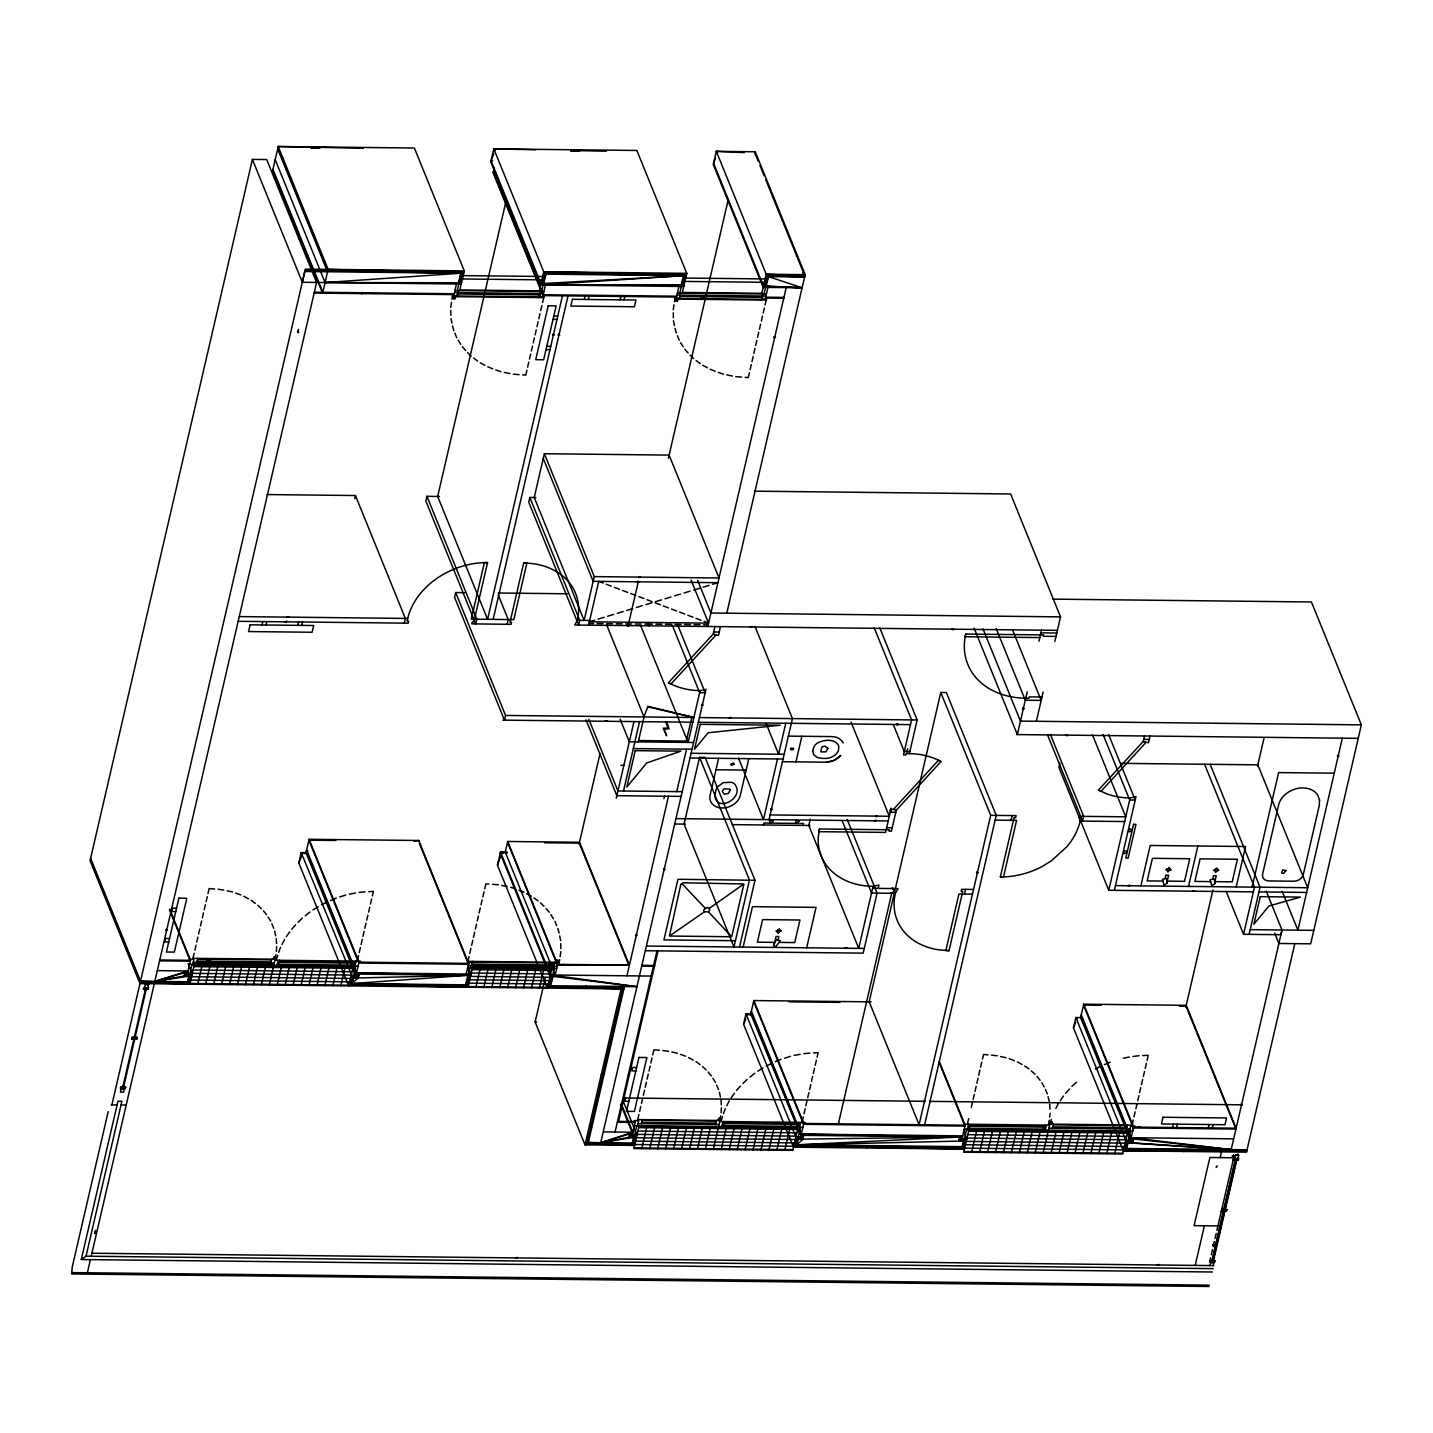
<?xml version="1.0" encoding="UTF-8"?>
<svg xmlns="http://www.w3.org/2000/svg" width="1433" height="1433" viewBox="0 0 1433 1433"><rect width="100%" height="100%" fill="white"/><g stroke="black" fill="none" stroke-linecap="round" stroke-linejoin="round"><path stroke-width="1.5" d="M585.703 988.519L585.918 986.155M891.021 808.839L896.27 810.254L893.834 808.875L938.543 760.224L940.979 761.604L896.27 810.254L891.433 831.14L889.051 831.104L889.356 829.761L819.443 828.99L818.207 837.857A70.038 54.042 -22.1 0 0 873.091 886.311L878.966 885.021L878.178 888.388M1048.437 1125.12L1049.207 1120.23M1049.637 1117.203L1050.156 1113.351M276.372 951.512L276.623 946.514M275.226 959.214L275.924 954.539M558.834 964.373L559.694 959.662M673.241 309.833L673.976 304.799M674.424 301.772L675.283 297.061M721.121 1112.76L721.39 1107.781M719.993 1120.481L720.692 1115.805M450.75 307.396L451.502 302.345M451.932 299.318L452.81 294.607M560.142 956.635L560.876 951.602M1175.257 1151.38L1175.597 1149.015M623.892 988.931L624.43 986.585L549.269 986.764L547.37 988.089L497.466 865.21L500.511 852.062L507.21 852.151M653.627 965.412L654.469 966.308L641.894 966.164M467.624 965.878L470.955 974.082L467.91 987.212L350.619 984.578L348.721 985.904L298.816 863.024L301.217 852.635L305.999 852.689L355.886 975.568L358.125 977.969L467.874 975.3L465.671 984.829L467.91 987.212L472.908 965.663L552.368 966.541L547.37 988.089L551.705 976.213L637.148 986.71L550.702 985.761L549.269 986.764L551.705 976.213L550.129 976.195L500.224 853.316L503.001 853.351L500.511 852.062L550.415 974.959L552.905 976.231L550.702 985.761M188.045 963.531L192.201 973.777L188.869 976.106L154.818 981.39L316.603 282.444L266.699 159.547L252.405 159.403L90.082 860.714L139.968 983.593L622.692 988.913L549.269 986.764L552.905 976.231L550.129 976.195M108.209 1111.596L72.169 1267.309L71.65 1273.955L1209.094 1286.494M111.899 1104.861L305.336 269.135L464.274 270.891L459.688 290.63M461.229 284.039L302.309 282.283L304.799 271.5L460.942 273.219L464.274 270.891L414.37 148.011L278.235 146.506L272.718 170.294L322.622 293.174L328.121 269.386L278.235 146.506L363.248 148.298M120.73 1087.396L120.426 1088.74L125.19 1088.793L125.495 1087.45M131.961 1038.889L132.266 1037.546M143.497 989.039L143.802 987.695L148.584 987.749L148.262 989.092M81.287 1259.535L117.936 1101.207L121.895 1101.26L86.034 1256.204L81.287 1259.535L1212.443 1272.002M121.214 1088.758L120.426 1092.125L123.614 1092.161L124.384 1088.793M144.608 987.695L145.378 984.328L148.566 984.364L147.778 987.731M122.719 1087.414L145.485 989.057M297.974 331.99L298.548 329.465M123.507 1087.432L146.273 989.075M136.726 1038.943L137.031 1037.599M95.044 1232.81L95.617 1230.284M87.377 1272.773L90.422 1259.643M91.21 1256.257L154.28 983.755M262.024 624.949L262.794 621.582M188.063 970.965L154.818 981.39L184.105 976.052L185 972.183L188.063 970.965L157.325 970.625M266.001 624.985L266.771 621.617M90.386 859.37L140.291 982.25L188.529 982.787L190.302 975.103L185.52 975.049L186.2 972.183L187.777 972.201L185.538 975.049L188.869 976.106L187.562 981.766L189.801 984.149L194.207 965.072M189.353 960.307L189.586 959.286L193.957 959.34L192.774 964.391M188.869 976.106L184.105 976.052L187.436 973.724L190.535 960.307L169.739 909.113M192.756 959.322L194.154 953.267M194.87 950.222L196.034 945.171M196.733 942.144L197.897 937.092M198.596 934.065L199.778 929.014M200.477 925.969L201.641 920.917M202.34 917.89L203.522 912.839M204.22 909.812L205.385 904.76M206.083 901.715L207.266 896.664M207.964 893.637L209.128 888.585L214.574 888.979M189.819 973.741L191.986 964.391M194.369 964.409L194.798 962.582L274.24 963.46M196.823 962.403L197.754 958.372M197.754 984.238L202.16 965.161M202.322 964.499L202.734 962.671M205.689 984.328L210.114 965.251M210.257 964.588L210.687 962.761M213.642 984.417L218.049 965.34M218.21 964.678L218.622 962.851M297.777 625.343L298.566 621.976M301.754 625.379L302.542 622.012M221.578 984.489L226.002 965.43M226.145 964.767L226.575 962.94M229.531 984.578L233.937 965.52M234.098 964.839L234.51 963.03M237.484 984.668L241.89 965.591M242.052 964.928L242.464 963.119M354.703 498.684L355.438 495.531L266.86 494.564M245.419 984.758L249.844 965.681M249.987 965.018L250.417 963.209M253.372 984.847L257.779 965.77M257.94 965.108L258.352 963.298M261.308 984.937L265.732 965.86M265.875 965.197L266.305 963.37M270.712 963.227L271.661 959.179M273.076 959.196L274.993 959.214M273.488 959.196L273.936 956.904L275.208 956.922L274.599 959.214M269.261 985.026L273.667 965.949M273.828 965.287L274.993 960.235L360.417 961.167L360.185 962.188M276.193 960.235L277.68 955.363M276.999 965.323L277.948 961.274L355.814 962.134M279.13 961.292L279.363 960.271M279.399 965.34L279.632 964.337M280.098 962.313L280.331 961.31M305.999 852.689L309.098 839.29L418.741 840.49L468.645 963.388L358.984 962.17L309.098 839.29M277.214 985.116L281.62 966.039M285.149 985.205L289.556 966.129M293.102 985.277L297.509 966.218M453.759 295.628L456.464 283.985M453.759 296.649L455.676 296.667M454.154 296.649L453.544 298.942L454.816 298.96L455.282 296.667M457.306 290.612L458.847 284.003M458.112 290.612L456.93 295.664L452.559 295.628M275.19 159.654L325.076 282.534L461.516 282.785L459.921 282.767L462.357 272.216L328.121 269.386M457.109 296.685L458.041 292.637M682.18 293.084L686.747 273.345L636.861 150.465L493.83 148.889L490.785 162.019L540.689 284.916L683.72 286.493M301.037 985.367L305.462 966.308M494.206 167.93L493.095 172.73L542.982 295.61L676.483 297.079M308.991 985.456L313.397 966.379M426.944 496.32L425.852 501.048L475.756 623.928L476.849 619.217L426.944 496.32L439.501 496.463M316.944 985.546L321.35 966.469M404.249 623.14L405.342 618.429L355.438 495.531M487.56 562.596L484.39 562.56L471.296 619.146L513.802 619.611L526.896 563.026L523.708 562.99L509.987 622.28L511.581 622.298L511.115 624.322L471.779 623.874L472.245 621.868L473.839 621.886L487.56 562.596A70.038 54.042 -22.1 0 0 407.724 618.447L407.097 621.134L408.692 621.152L408.208 623.176L238.165 621.313M506.028 201.157L437.674 496.445L487.578 619.325L562.452 295.825M324.879 985.635L329.303 966.559M332.832 985.725L337.239 966.648M340.767 985.814L345.192 966.738M352.5 966.147L352.733 965.143M353.199 963.119L353.432 962.116M353.127 966.827L348.721 985.904L352.393 976.894L301.217 852.635L305.247 853.584M306.626 849.93L356.53 972.81L359.02 974.1L357.157 976.948L352.393 976.894L350.619 984.578L466.639 985.85L470.669 975.318L468.161 969.174M354.882 966.182L356.047 961.131M353.503 975.551L355.671 966.182M353.36 977.915L352.052 983.575L465.671 984.829L469.075 975.3L466.639 985.85L352.052 983.575L353.36 977.915L352.393 976.894L357.157 976.948L357.82 974.082L359.02 974.082L358.125 977.969L350.619 984.578L353.36 977.915L358.125 977.969L359.02 974.1M357.48 960.128L358.519 955.578M359.235 952.551L360.399 947.5M361.098 944.472L362.262 939.403M362.961 936.376L364.143 931.325M364.842 928.297L366.006 923.246M366.705 920.219L367.887 915.15M368.586 912.122L369.75 907.071M370.448 904.044L371.631 898.993M372.329 895.965L373.386 891.416L368.729 891.666M419.385 843.428L468.448 964.248L358.787 963.048L358.984 962.17L355.886 975.568L357.82 974.082L357.157 976.948L351.121 975.533L355.886 975.568L356.53 972.81L470.955 974.082M355.886 975.568L356.53 972.81L470.669 975.318L356.244 974.064L306.34 851.184L307.934 851.202M455.658 592.546L454.566 597.274L504.47 720.154L505.562 715.443L455.658 592.546L464.597 592.653M539.148 291.508L543.734 271.768L493.83 148.889L535.727 149.748M538.951 297.58L539.883 293.55M540.743 291.526L539.578 296.577L543.949 296.631M493.758 153.761L491.071 160.783L540.975 283.662L542.57 283.68L545.006 273.13L543.734 271.768L686.747 273.345L682.413 285.221L684.849 274.67L686.747 273.345M541.549 291.544L543.071 284.934M542.749 296.613L545.454 284.952M526.914 370.233L525.786 375.106L522.651 374.891M527.613 367.206L528.777 362.137M529.476 359.11L530.658 354.058M531.356 351.031L532.521 345.98M533.219 342.953L534.402 337.883M535.1 334.856L536.264 329.805M536.963 326.778L538.145 321.726M538.844 318.699L540.008 313.648M540.707 310.603L541.889 305.551M542.588 302.524L544.182 295.61M418.741 840.49L414.065 841.314M493.149 619.396L568.023 295.879M529.852 497.466L528.759 502.177L578.663 625.057L579.756 620.346L529.852 497.466L535.817 497.52M544.361 453.724L534.222 497.502L584.127 620.399L594.265 576.603L544.361 453.724L669.104 455.103L719.008 577.983L594.265 576.603M507.139 624.269L508.231 619.558L498.254 594.982M584.324 299.443L585.094 296.076M588.3 299.479L589.07 296.112M620.077 299.837L620.865 296.47M467.463 963.37L469.057 956.456M469.755 953.429L470.92 948.377M471.636 945.35L472.8 940.299M473.499 937.254L474.663 932.202M475.38 929.175L476.544 924.124M477.243 921.097L478.407 916.045M479.106 913L480.288 907.949M480.986 904.922L482.151 899.87M482.849 896.843L484.032 891.792M484.73 888.747L485.859 883.874L488.975 884.089M466.191 974.028L468.878 962.367M624.054 299.873L624.824 296.506M468.573 974.046L470.096 967.454M470.884 967.454L472.066 962.403L467.695 962.349M471.762 965.448L472.693 961.4M507.551 842.353L557.437 965.233L629.392 965.143L579.487 842.264L507.748 841.476L505.276 852.116L555.18 975.013L557.885 963.352M475.863 987.301L480.27 968.224M480.431 967.562L480.843 965.752M483.799 987.391L488.223 968.314M488.366 967.651L488.796 965.824M491.752 987.48L496.158 968.403M496.32 967.741L496.732 965.914M523.708 563.008A70.038 54.042 -22.1 0 1 577.374 620.31L574.687 625.021L1057.411 630.341M499.687 987.57L504.111 968.493M504.255 967.83L504.685 966.003M588.587 625.164L598.725 581.386L603.168 583.07M507.64 987.642L512.047 968.583M512.208 967.92L512.638 966.093M515.593 987.731L520 968.672M520.161 968.009L520.573 966.182M676.251 298.082L678.937 286.439M676.251 299.103L678.149 299.121M676.645 299.103L676.036 301.396L677.307 301.414L677.719 299.658M679.797 293.066L681.32 286.457M680.603 293.066L679.421 298.118L675.05 298.082M679.582 299.139L680.514 295.091M744.211 152.614L716.321 151.343L713.276 164.473L763.18 287.352L802.104 287.782L768.446 276.605L766.207 274.222L716.321 151.343L755.245 151.773L805.149 274.652L726.8 613.181M523.529 987.821L527.953 968.744M528.096 968.081L528.526 966.272M531.482 987.91L535.888 968.833M536.049 968.171L536.461 966.361M539.417 988L543.841 968.923M544.003 968.26L544.415 966.451M622.818 1100.222L636.969 1135.043L633.279 1144.053L588.336 1142.531L632.329 1143.015L634.568 1145.415L585.004 1144.86L535.118 1021.98L545.149 978.649M628.138 625.612L638.276 581.816M579.039 844.252L600.069 753.418M668.387 458.238L728.286 199.438M553.604 966.344L554.535 962.295M553.532 968.368L554.696 963.316L559.067 963.37M552.798 974.977L554.32 968.386M555.968 962.313L557.867 962.331M556.362 962.313L556.81 960.02L558.082 960.038L557.473 962.331M754.707 154.119L755.245 151.773M647.788 624.125L648.164 622.459M648.988 625.827L649.364 624.143M616.244 798.217L633.995 721.569M623.498 791.034L639.548 721.641M638.276 741.882L644.044 716.966L606.607 624.806M761.639 293.962L766.207 274.222L805.149 274.652M761.425 300.034L762.374 296.004M763.234 293.98L762.069 299.031L766.44 299.085M766.207 274.222L804.844 275.996L767.497 275.584L765.043 286.134L763.467 286.116L713.562 163.237L715.586 157.97M804.594 277.017L767.497 275.584L765.043 286.134L768.446 276.605L804.612 277.017L802.946 272.915M764.022 293.98L765.562 287.388M767.497 275.584L763.467 286.116L766.243 286.152L768.446 276.605M765.24 299.067L767.945 287.406M749.405 372.687L748.259 377.56L745.142 377.345M750.104 369.66L751.268 364.591M751.967 361.564L753.149 356.512M753.848 353.485L755.012 348.434M755.71 345.389L756.875 340.337M757.591 337.31L758.756 332.259M759.454 329.232L760.618 324.18M761.335 321.135L762.499 316.084M763.198 313.057L764.362 308.005M765.061 304.978L766.673 298.064M663.927 798.736L664.518 796.211M585.004 1144.86L621.116 988.895M586.599 1144.877L623.015 987.57M588.103 1143.552L624.43 986.567M626.938 975.801L668.495 796.246M786.215 287.621L707.777 626.49L706.111 622.388M693.697 717.503L505.562 715.443M676.734 791.625L686.55 749.172M600.714 1142.674L705.985 689.327L700.11 690.616L688.109 742.437L640.712 625.702M714.942 626.561L713.204 634.013L668.495 682.663L670.931 684.043L715.64 635.392L713.204 634.013L718.452 635.428L720.494 626.615M699.537 757.341L684.078 824.1L733.983 946.98L749.459 880.077L699.537 757.341L705.09 757.394L754.994 880.292L739.535 947.052M615.062 1132.034L656.995 950.867M618.357 1122.272L658.034 950.885M625.612 1097.839L624.824 1101.207L628.8 1101.243M603.544 1131.891L632.831 1132.213L601.054 1142.674L628.872 1137.318L629.768 1133.431L632.831 1132.213L621.188 1103.553M633.637 1137.354L601.054 1142.674L630.95 1133.449L628.872 1137.318L633.637 1137.372L636.969 1135.043L632.186 1134.99L630.287 1136.315L633.637 1137.354L632.329 1143.015L635.052 1136.369L632.204 1134.99L635.303 1121.573L618.572 1121.394M634.102 1121.555L634.335 1120.552L638.706 1120.606L637.542 1125.657M718.614 758.308L709.98 795.673A15.853 12.234 -22.1 0 0 722.68 807.979A15.853 12.234 -22.1 0 0 740.324 795.243L748.796 758.648M637.524 1120.588L638.921 1114.516M639.62 1111.489L640.802 1106.437M641.5 1103.41L642.665 1098.359M643.363 1095.314L644.545 1090.262M645.244 1087.235L646.408 1082.184M647.107 1079.156L648.271 1074.105M648.988 1071.078L650.152 1066.027M650.851 1062.981L652.015 1057.93M652.731 1054.903L653.896 1049.852L659.341 1050.246M634.586 1135.008L636.754 1125.639M634.568 1145.415L586.903 1143.534L633.279 1144.036L635.052 1136.369L630.287 1136.315L632.544 1133.467L620.901 1104.789M633.279 1144.053L635.07 1136.369M641.59 1123.669L642.521 1119.621M641.769 1148.657L646.767 1127.108M649.722 1148.747L654.72 1127.198M657.675 1148.836L662.655 1127.287M665.611 1148.926L670.608 1127.377M673.564 1149.015L678.543 1127.449M681.499 1149.105L686.497 1127.538M777.492 758.953L763.467 819.586L738.514 758.147M785.768 723.253L778.585 754.242L766.118 723.522M763.395 825.068L763.861 823.044L803.591 823.473L803.125 825.498M689.452 1149.194L694.432 1127.628M769.019 819.658L792.413 718.596L754.994 626.436M743.118 947.088L752.468 906.659L816.04 907.376L806.672 947.786M697.387 1149.284L702.385 1127.717M705.341 1149.356L710.338 1127.807M795.942 761.854L801.871 736.275M715.479 1124.493L716.428 1120.445M717.843 1120.463L719.76 1120.481M718.255 1120.463L718.703 1118.17L719.975 1118.188L719.366 1120.481M713.294 1149.445L718.273 1127.896M718.596 1126.553L719.76 1121.502L805.185 1122.433L804.952 1123.454M720.96 1121.502L722.447 1116.612M964.427 1149.051L795.387 1145.827L798.127 1139.181L796.82 1144.842L959.626 1137.068L958.731 1140.955L962.062 1138.626L966.827 1138.68L963.155 1147.69L796.802 1144.842L802.892 1139.235L797.16 1138.142L793.488 1147.17L796.802 1144.842L962.206 1146.651L964.427 1149.051L793.488 1147.17L743.584 1024.273L745.984 1013.901L750.749 1013.955L752.038 1015.316L745.984 1013.901L795.888 1136.781L798.127 1139.181L959.626 1137.068L962.421 1137.103L960.164 1139.951L963.513 1141.008L966.827 1138.68L963.513 1130.476M721.766 1126.589L722.698 1122.541L800.581 1123.4M723.898 1122.558L724.131 1121.537M724.149 1126.607L724.381 1125.604M724.847 1123.579L725.08 1122.558M871.049 1001.846L753.848 1000.556L750.749 1013.955L801.925 1138.196L803.788 1135.348L801.298 1134.076L751.394 1011.196M721.229 1149.535L726.226 1127.986M774.554 943.039L776.059 936.483L778.8 936.501L777.994 939.994M778.155 933.385L778.531 931.701M778.853 930.357L779.23 928.674M729.182 1149.624L734.18 1128.076M810.308 819.103L808.821 825.48L858.725 948.359L873.091 886.311M737.135 1149.714L742.115 1128.165M745.07 1149.803L750.068 1128.237M819.443 828.99L818.816 831.677L885.558 832.412L891.201 808.051M753.024 1149.893L758.003 1128.326M760.959 1149.983L765.956 1128.416M768.912 1150.072L773.892 1128.505M776.865 1150.144L781.845 1128.595M784.8 1150.233L789.798 1128.685M797.25 1127.413L797.482 1126.41M797.948 1124.386L798.199 1123.365M799.65 1127.431L800.814 1122.379M798.271 1136.817L800.438 1127.449M802.229 1121.394L803.286 1116.844M803.985 1113.817L805.167 1108.766M805.865 1105.721L807.03 1100.669M807.728 1097.642L808.893 1092.591M809.609 1089.564L810.773 1084.512M811.472 1081.467L812.636 1076.416M813.353 1073.389L814.517 1068.337M815.216 1065.31L816.38 1060.241M817.097 1057.214L818.136 1052.664L813.496 1052.933M800.653 1136.835L802.587 1135.348L801.925 1138.196L795.888 1136.781L800.653 1136.835L803.752 1123.436L753.848 1000.556M907.125 751.286L907.716 748.76M874.184 627.744L911.603 719.903L903.489 754.94L905.871 754.976L906.193 753.615L909.364 753.651L917.156 719.975L879.737 627.815M838.359 1123.812L891.72 893.278M892.974 893.296L894.067 888.567M940.782 692.461L869.186 1001.828L919.09 1124.708L990.687 815.341L940.782 692.461L946.353 692.515L996.24 815.413L924.643 1124.762M973.526 889.445L961.615 889.32L961.149 891.344L962.743 891.362L949.022 950.652L938.74 949.828A70.02 54.024 -22.1 0 1 895.374 893.314L898.043 888.621L872.625 888.335M1055.996 636.395L1043.296 636.27L1043.6 634.909L965.735 634.049L965.108 636.754L1039.803 637.578M866.643 1147.976L867.198 1145.612M964.499 894.085L965.591 889.356M1027.246 691.799L1017.34 734.592L974.1 628.084M1038.943 641.285L1041.522 630.162M1011.053 820.303L1012.146 815.574M995.165 820.124L1016.606 820.357L1003.512 876.942L1000.341 876.906L1014.062 817.634L1015.657 817.652L1016.122 815.628L990.687 815.341M1036.364 721.283L1043.134 691.978M1054.831 641.447L1060.527 616.871L1010.623 493.973L754.528 491.161M963.979 1125.192L964.212 1124.188L1049.637 1125.138L1048.454 1130.189M939.385 1061.728L965.161 1125.21L962.062 1138.626L964.928 1140.005L963.155 1147.69L795.387 1145.827L797.16 1138.16L802.892 1139.235L803.788 1135.348L802.587 1135.348M963.513 1141.008L962.206 1146.651L964.928 1140.005L960.164 1139.951L960.827 1137.085L958.731 1140.955L963.513 1141.008L796.802 1144.842M967.615 1123.203L968.672 1118.671M971.252 1107.548L972.416 1102.496M973.114 1099.469L974.279 1094.418M974.995 1091.373L976.16 1086.321M976.858 1083.294L978.023 1078.243M978.739 1075.216L979.903 1070.164M980.602 1067.137L981.766 1062.068M982.483 1059.041L983.522 1054.491L988.036 1054.849M964.445 1138.644L966.612 1129.276M967.418 1129.294L968.583 1124.242M969.801 1129.311L970.034 1128.308M970.499 1126.284L970.732 1125.281M1059.865 763.09L1058.88 767.389L1108.766 890.269L1253.391 891.863M971.646 1152.293L976.625 1130.744M979.599 1152.383L984.578 1130.834M987.534 1152.472L992.532 1130.924M995.487 1152.562L1000.467 1131.013M1003.422 1152.651L1008.42 1131.085M1000.341 876.906A69.984 54.006 -22.1 0 0 1042.06 866.535L1051.374 860.857L1066.958 846.67A70.127 54.114 -22.1 0 0 1080.177 821.055L1080.804 818.368L1079.21 818.35L1079.676 816.326L1125.765 816.828L1092.501 734.914M1011.376 1152.741L1016.373 1131.174M1019.329 1152.831L1024.308 1131.264M1027.264 1152.92L1032.262 1131.353M1035.217 1152.992L1040.197 1131.443M1042.902 1130.118L1043.134 1129.114M1043.6 1127.09L1043.833 1126.087M1045.033 1126.087L1045.266 1125.084M1045.284 1130.153L1046.215 1126.105L968.35 1125.245M1043.152 1153.081L1048.15 1131.533M1050.102 1124.117L1052.001 1124.135M1050.496 1124.135L1050.944 1121.842L1052.216 1121.842L1051.607 1124.135M1294.787 943.648L1246.513 1152.15L1123.347 1150.806L1073.46 1027.909L1075.861 1017.537L1080.625 1017.591L1130.53 1140.471L1132.751 1142.871L1231.162 1149.624L1282.016 929.999L1266.199 891.093M1052.503 1128.201L1053.434 1124.153M1108.766 890.269L1130.135 797.966L1136.011 796.676L1114.337 890.323M1144.483 735.989L1143.229 741.38L1098.52 790.013L1100.956 791.392L1145.684 742.76L1143.229 741.38L1148.478 742.778L1150.036 736.043M1080.625 1017.591L1083.724 1004.193L1186.237 1005.321L1236.124 1128.201L1133.628 1127.072L1083.724 1004.193M1051.105 1153.171L1056.103 1131.622M1059.059 1153.26L1064.038 1131.712M1066.994 1153.35L1071.991 1131.801M1074.947 1153.44L1079.927 1131.891M1140.847 885.899L1150.215 845.47L1245.564 846.527L1236.213 886.937M1082.9 1153.529L1087.88 1131.963M1090.835 1153.619L1095.833 1132.052M1098.789 1153.708L1103.768 1132.142M1165.065 878.68L1165.871 875.187L1168.594 875.223L1167.071 881.779M1167.949 872.106L1168.325 870.422M1168.647 869.079L1169.041 867.395M1106.724 1153.78L1111.721 1132.231M1114.677 1153.87L1119.657 1132.321M1126.41 1129.007L1127.341 1124.977M1127.037 1141.796L1125.245 1149.463L1123.347 1150.806L1246.835 1150.806L1125.245 1149.463L1127.986 1142.818L1125.747 1140.417L1075.861 1017.537L1077.132 1018.899M1129.509 1131.085L1130.673 1126.033L1135.043 1126.069L1134.811 1127.09M1128.147 1140.453L1130.315 1131.085M1126.678 1148.478L1247.068 1149.803L1125.245 1149.463L1126.678 1148.478L1127.986 1142.818L1132.751 1142.871L1133.646 1138.984L1131.156 1137.712L1081.27 1014.833M1131.873 1126.033L1133.27 1119.979M1133.987 1116.934L1135.151 1111.883M1135.85 1108.855L1137.014 1103.804M1137.712 1100.777L1138.895 1095.726M1139.593 1092.68L1140.758 1087.629M1141.456 1084.602L1142.638 1079.551M1143.337 1076.523L1144.501 1071.472M1145.2 1068.427L1146.382 1063.376M1147.081 1060.348L1148.245 1055.297L1142.638 1055.566M1188.53 886.418L1197.881 845.989M1127.986 1142.818L1231.162 1149.624L1133.646 1138.984L1131.801 1141.832L1125.747 1140.417L1130.53 1140.471L1133.628 1127.072L1132.697 1131.103L964.23 1129.258M1212.73 879.199L1213.536 875.724L1216.259 875.742L1214.736 882.316M1215.614 872.625L1216.008 870.942M1216.312 869.598L1216.707 867.914M1185.79 1007.202L1212.909 890.036M1172.57 1127.502L1173.34 1124.135M1257.493 766.297L1263.978 738.264M1176.529 1127.538L1177.317 1124.171M1252.102 887.117L1278.612 772.584L1334.23 773.193M1282.016 929.999L1280.905 934.71L1243.557 934.298L1254.484 887.152L1204.58 764.255M1249.128 934.37L1260.037 887.206L1210.151 764.326M1208.324 1127.896L1209.094 1124.529M1212.282 1127.932L1213.07 1124.565M1195.212 1265.393L1204.383 1225.77M1220.164 1157.613L1221.489 1151.881M1233.061 1157.165L1233.562 1154.962M1210.58 1257.726L1209.828 1260.968L1214.987 1261.022L1214.682 1262.366L1209.918 1262.312L1210.222 1260.968M1211.279 1254.699L1212.443 1249.648M1213.142 1246.62L1214.306 1241.569M1215.023 1238.542L1216.187 1233.473M1216.886 1230.445L1233.706 1157.757L1209.882 1157.488L1194.083 1225.663L1217.925 1225.931M1221.776 1211.046L1222.08 1209.703M1233.652 1159.781L1233.956 1158.437L1238.721 1158.491L1238.417 1159.834L1233.24 1159.781M1209.918 1265.697L1210.706 1262.33M1234.744 1158.437L1235.533 1155.07L1238.703 1155.105L1237.933 1158.473M1236.321 1155.088L1238.148 1154.084L1237.915 1155.105M1212.211 1260.986L1235.622 1159.799M1212.999 1261.004L1236.428 1159.816M1213.106 1265.733L1213.876 1262.366M1342.345 738.174L1297.904 930.178L1282.105 891.254M1053.004 599.137L1311.446 601.985L1361.35 724.865L1310.676 943.828L1278.881 943.469L1274.725 933.223M644.026 716.625L647.985 706.344L691.96 717.019L686.264 741.058L638.581 740.539M1049.87 1124.117L1051.338 1119.442M278.665 952.336L280.51 947.338M723.432 1113.602L725.277 1108.605M542.57 283.68L545.955 274.151L545.006 273.13L540.975 283.662L683.434 275.673L684.849 274.67L543.734 271.768M459.921 282.767L464.274 270.891M497.466 865.21L501.084 855.304M298.816 863.024L301.772 855.806M743.584 1024.273L745.787 1018.881M1073.46 1027.909L1075.664 1022.517M1123.347 1150.806L1127.037 1141.779L1131.801 1141.832L1132.464 1138.984L1130.53 1140.471M154.585 982.411L140.291 982.25L189.801 984.149L192.201 973.777L187.436 973.724L190.302 975.103L187.562 981.766L140.524 981.247L90.619 858.349M1055.799 1108.497L1058.342 1103.607M282.014 944.401L284.558 939.493M726.782 1105.667L729.307 1100.759M184.105 976.052L186.2 972.183L154.818 981.39M628.872 1137.318L630.95 1133.449M396.923 986.423L398.213 984.077M1060.259 1100.777L1063.429 1096.066M286.313 936.645L289.681 932.005M291.705 929.211L295.628 924.858M708.404 911.836L709.711 910.045L709.245 908.217L707.275 907.429L703.657 909.973L704.122 911.8L708.404 911.836L730.561 935.516M731.081 1097.911L734.448 1093.254M736.455 1090.477L740.395 1086.107M1065.633 1093.379L1069.52 1088.973M298.1 922.279L302.363 918.123M742.867 1083.545L747.13 1079.389M1071.884 1086.357L1076.398 1082.345M608.971 1145.128L611.801 1142.8M305.229 915.848L309.976 912.051M749.978 1077.114L754.743 1073.317M709.353 908.343L742.222 885.146M1221.256 1211.261L1226.541 1211.1L1226.863 1209.757L1221.686 1209.703M671.163 934.853L704.266 911.943M321.458 904.76L327.064 902.038M313.003 909.937L318.287 906.713M757.752 1071.203L763.055 1067.961M766.225 1066.027L771.832 1063.286M1095.457 1069.018L1100.938 1066.045M775.235 1061.746L780.985 1059.327M330.468 900.479L336.236 898.061M1104.377 1064.594L1110.181 1062.229M540.689 284.916L543.752 283.698L545.955 274.151L683.434 275.673L681.212 285.203L540.689 284.916L683.434 275.673L545.006 273.13L684.849 274.67L681.212 285.203L684.007 285.239L540.993 284.916M339.8 896.933L345.747 895.07M784.567 1058.199L790.514 1056.318M594.57 620.22L589.375 621.797L708.565 623.122L691.1 580.114M598.152 619.128L604.117 617.318M607.699 616.226L613.664 614.417M617.247 613.324L623.212 611.515M626.794 610.422L632.759 608.595M636.342 607.52L642.306 605.693M645.889 604.601L651.854 602.791M655.436 601.699L661.401 599.89M664.984 598.797L670.949 596.988M674.531 595.895L680.496 594.086M684.078 592.993L690.043 591.166M693.626 590.074L699.591 588.264M703.173 587.172L709.138 585.363M712.72 584.27L717.915 582.694L593.172 581.314L543.268 458.435M1123.275 1058.199L1129.329 1057.052M349.365 894.174L355.42 893.046M359.074 892.383L365.11 891.863M794.133 1055.422L800.187 1054.312M803.841 1053.649L809.878 1053.13M1132.966 1056.443L1139.02 1055.745M352.052 983.575L467.874 975.3M325.076 282.534L460.942 273.219L458.739 282.749L461.516 282.785M693.339 742.491L629.302 741.792L620.167 719.259M1244.686 1149.768L1247.068 1149.803M1244.453 1150.789L1246.835 1150.806M310.997 148.226L319.828 148.315M570.585 151.092L579.451 151.181M491.071 160.783L492.665 160.801M305.032 270.497L462.357 272.234L458.739 282.749L460.942 273.219L327.817 270.747L277.912 147.85M463.164 275.62L542.641 276.479M685.655 278.056L765.115 278.933M462.393 278.969L541.853 279.847M684.884 281.423L764.344 282.301M459.85 289.968L539.31 290.845M682.341 292.422L761.801 293.299M454.924 290.577L543.931 291.562M677.415 293.031L766.404 294.016M454.458 292.601L543.465 293.586M676.949 295.055L765.939 296.04M314.346 292.207L454.189 293.747M676.681 296.201L543.197 294.732L493.292 171.853M765.688 297.186L783.958 297.383M457.718 293.998L539.56 294.893M680.209 296.434L762.051 297.348M314.149 293.084L453.992 294.625M701.131 297.348L704.105 297.383M765.473 298.064L783.761 298.261M457.252 296.004L539.095 296.918M679.744 298.458L761.586 299.372M452.326 296.631L543.716 297.634M674.818 299.085L766.207 300.088M453.759 298.028L455.031 298.046M676.251 300.482L677.522 300.5M553.801 315.994L557.777 316.03M553.031 319.362L557.007 319.398M546.779 346.302L550.756 346.338M546.009 349.67L549.985 349.706M498.093 593.011L567.343 593.781M1060.527 616.871L710.893 613.019L697.602 580.24M239.257 616.584L407.724 618.447M577.374 620.31L589.679 620.453M588.981 623.48L593.549 623.534M597.131 623.57L603.078 623.642M606.661 623.677L612.625 623.749M616.19 623.785L622.155 623.857M625.737 623.892L631.684 623.964M635.267 624L641.232 624.054M644.796 624.107L652.355 624.179M655.92 624.215L661.885 624.286M665.467 624.322L671.414 624.394M674.997 624.43L680.962 624.501M684.526 624.537L690.491 624.609M694.074 624.645L700.02 624.716M703.603 624.752L708.171 624.806M1040.895 632.849L1056.784 633.028M713.67 631.989L719.241 632.06M1041.97 697.029L1029.252 696.886L1028.948 698.247L1025.759 698.211A78.385 60.491 -22.1 0 1 965.735 634.049M693.877 717.503L647.716 706.809M699.447 717.575L917.174 719.975M1361.35 724.865L1020.457 721.104L983.038 628.944M502.876 720.136L692.784 722.232M698.355 722.286L910.51 724.632M1016.749 734.574L1358.233 738.353M1143.713 739.356L1149.266 739.41M788.365 736.114L831.659 736.598A15.853 12.234 -22.1 0 1 843.159 742.957M633.314 748.581L692.121 749.244M909.83 751.644L904.277 751.573L893.458 724.955M691.172 753.274L784.156 754.295M690.079 758.003L783.063 759.024M1120.713 763.341L1257.816 764.846L1307.72 887.726L1115.429 885.612M782.436 761.711L827.522 762.213M620.865 765.329L623.857 765.365M715.981 769.754L746.145 770.094M682.287 791.679L617.928 790.962L588.82 719.294M681.194 796.39L616.835 795.691L586.061 719.903M890.233 812.206L895.804 812.278M770.112 814.929L889.302 816.255L851.041 722.035M1080.177 821.055L1124.672 821.557M676.054 818.619L888.209 820.966M674.424 823.993L685.529 824.118M732.191 824.638L809.95 825.498M886.651 827.701L892.222 827.772M335.752 840.454L308.883 840.168L358.787 963.048M544.504 842.765L579.29 843.141L628.353 963.979M1165.763 869.777L1167.734 869.813M1169.203 869.831L1171.191 869.849M1213.429 870.315L1215.417 870.333M1216.886 870.35L1218.874 870.368M1162.772 881.062L1147.188 880.901L1152.419 858.331L1189.766 858.743L1184.536 881.313L1167.232 881.116M1210.455 881.6L1194.871 881.42L1200.084 858.851L1237.431 859.263L1232.219 881.832L1214.897 881.635M754.994 880.292L677.952 879.289L663.909 939.923L735.434 940.711M1258.962 891.917L1306.627 892.454M895.374 893.314L871.533 893.046L842.425 821.378M972.452 894.174L958.928 894.013L945.834 950.616L949.022 950.652M176.546 908.217L172.569 908.182L171.781 911.549L175.757 911.585M1250.221 929.641L1313.792 930.357M775.952 931.074L777.94 931.092M779.409 931.11L781.397 931.128M774.698 942.377L757.394 942.18L762.607 919.61L799.954 920.022L794.742 942.592L779.158 942.412M169.524 938.543L165.547 938.49L164.777 941.857L168.754 941.911M646.57 946.031L864.278 948.431M645.477 950.742L863.203 953.142L877.086 893.117L847.154 819.389M273.721 957.817L274.993 957.835M556.595 960.934L557.867 960.952M192.989 958.319L276.426 959.232M467.928 961.346L559.3 962.349M197.593 959.035L271.5 959.859M472.532 962.062L554.374 962.976M159.78 959.967L190.535 960.307M207.57 960.504L210.544 960.54M549.753 964.266L552.726 964.302M629.392 965.143L557.634 964.355L507.748 841.476M642.109 965.287L654.666 965.43M197.127 961.059L271.034 961.883M472.066 964.087L553.908 965M159.582 960.844L190.338 961.185L169.542 909.991M193.24 962.367L274.294 963.263M468.179 965.394L557.168 966.379M194.637 963.245L274.097 964.104M472.747 966.308L552.207 967.185M189.604 964.355L358.053 966.218M467.713 967.418L556.703 968.403M191.825 965.054L355.509 966.845M472.335 968.135L551.795 969.013M193.867 966.612L352.787 968.35M471.976 969.675L551.436 970.553M193.079 969.98L351.999 971.717M471.188 973.043L550.648 973.921M651.173 976.07L550.415 974.959L637.148 986.71M185 972.165L187.777 972.201M192.309 973.347L351.228 975.085M470.418 976.41L549.878 977.288M187.436 973.724L192.201 973.777L188.529 982.787L140.524 981.247M185.538 975.049L190.302 975.103M191.52 976.715L350.44 978.452M469.63 979.778L549.09 980.656M190.75 980.082L349.652 981.838M468.86 983.145L548.32 984.023M549.269 986.764L624.197 987.588M189.962 983.45L348.882 985.205M468.072 986.513L547.531 987.391M145.306 984.668L148.477 984.704M145.163 990.418L145.002 989.397C137.944 988.967 153.815 989.128 146.596 989.415L145.969 990.418M789.028 1001.81L839.881 1002.384M1101.35 1005.267L1083.527 1005.07L1133.413 1127.95L1235.927 1129.079L1186.022 1006.199L1179.341 1006.127M535.118 1021.98L536.694 1021.998M134.559 1036.22L133.932 1037.223C126.713 1037.492 142.583 1037.671 135.526 1037.241L135.365 1036.22M133.627 1040.268L133.466 1039.247C126.409 1038.818 142.261 1038.997 135.06 1039.265L134.415 1040.268M636.592 1067.549L632.616 1067.513L631.846 1070.881L635.822 1070.917M601.305 1074.481L604.081 1074.517M628.317 1074.786L629.356 1074.804M123.023 1086.071L122.396 1087.074C115.177 1087.36 131.03 1087.54 123.99 1087.092L123.829 1086.089M121.142 1089.098L124.313 1089.134M623.982 1098L924.5 1101.296M930.071 1101.368L1241.551 1104.807M111.111 1104.861L117.076 1104.915M121.053 1104.968L126.211 1105.022M718.488 1119.083L719.76 1119.101M1050.747 1122.738L1052.019 1122.755M637.757 1119.567L721.193 1120.499M1048.669 1124.099L1132.106 1125.03M642.36 1120.301L716.267 1121.108M1053.291 1124.833L1127.18 1125.639M803.752 1123.436L965.161 1125.21M641.894 1122.326L715.801 1123.132M1052.825 1126.857L1126.714 1127.664M617.336 1122.254L635.088 1122.451M638.007 1123.633L719.061 1124.529M1048.92 1128.165L1129.974 1129.061M634.353 1125.621L802.82 1127.466M636.592 1126.302L800.277 1128.111M966.469 1129.938L1130.153 1131.748M638.67 1127.664L797.59 1129.419M968.547 1131.3L1127.466 1133.055M637.882 1131.031L796.82 1132.786M967.759 1134.667L1126.678 1136.423M962.707 1135.867L801.298 1134.076L962.421 1137.103L801.011 1135.33L751.107 1012.432M1233.67 1138.841L1131.156 1137.712L1231.162 1149.624M629.768 1133.431L632.544 1133.467M637.112 1134.399L796.031 1136.154M966.97 1138.035L1125.908 1139.79M636.324 1137.766L795.261 1139.522M966.2 1141.402L1125.12 1143.158M635.553 1141.134L794.473 1142.889M965.412 1144.77L1124.35 1146.525M634.765 1144.501L793.685 1146.257M964.642 1148.138L1123.562 1149.893M633.995 1147.869L792.915 1149.624M963.854 1151.505L1122.773 1153.26M1235.443 1155.41L1238.631 1155.446M1232.022 1156.055L1234.601 1156.073M1233.168 1160.121L1235.156 1160.139L1223.764 1209.38L1221.776 1209.362M1238.327 1160.175L1236.733 1160.157L1225.34 1209.398L1226.935 1209.416M1221.31 1211.387L1223.28 1211.404L1211.888 1260.646L1209.9 1260.628M1226.469 1211.44L1224.875 1211.422L1213.482 1260.664L1215.059 1260.682M1210.634 1262.67L1213.805 1262.706M91.909 1253.23L1213.93 1265.608M86.034 1256.204L1213.232 1268.635M71.757 1272.594L1209.398 1285.15M571.015 150.483L606.284 151.199M763.467 286.116L802.104 287.782L766.243 286.152M735.774 376.664L741.631 377.076M513.283 374.21L519.14 374.622M492.486 884.358L498.362 884.77M218.085 889.23L223.799 890.072M662.852 1050.496L668.548 1051.32M991.546 1055.136L997.314 1055.781M500.511 852.062L507.013 852.957M352.393 976.894L358.125 977.969M1127.037 1141.779L1132.751 1142.871L1133.646 1138.984L1130.87 1138.966L1080.984 1016.069M723.486 374.192L718.291 372.401M726.836 374.873L732.406 376.019M504.344 372.419L509.915 373.565M500.995 371.738L495.8 369.947M501.711 885.415L507.282 886.561M227.13 890.753L232.63 892.007M671.898 1052.001L677.397 1053.273M510.632 887.242L515.826 889.033M1000.628 1056.515L1006.145 1057.769M715.192 371.29L710.213 369.23M492.701 368.854L487.722 366.776M518.925 890.144L523.923 892.204M235.746 893.117L240.923 894.944M680.496 1054.366L685.673 1056.211M606.231 584.234L611.318 586.169M614.381 587.333L619.486 589.268M622.531 590.432L627.636 592.366M630.699 593.531L635.804 595.465M638.849 596.63L643.954 598.564M647.017 599.728L652.122 601.663M655.168 602.827L660.273 604.762M663.336 605.926L668.441 607.861M671.486 609.025L676.591 610.96M679.654 612.124L684.741 614.058M687.804 615.223L692.909 617.157M695.972 618.322L701.059 620.274M704.122 621.42L708.565 623.122M1017.412 1061.925L1022.034 1064.468M1009.334 1058.736L1014.385 1060.725M1098.52 790.013L1105.595 793.38A70.002 54.006 -22.1 0 0 1130.135 797.966M702.725 365.272L707.4 367.744M480.252 362.818L484.909 365.29M526.717 893.69L531.392 896.18M688.574 1057.572L693.232 1060.062M243.807 896.306L248.482 898.796M1024.702 1066.08L1029.019 1068.928M693.644 358.626L690.115 355.115M696.098 360.471L700.164 363.552M473.606 358.017L477.673 361.098M533.972 897.882L538.038 900.963M540.474 902.808L544.003 906.319M696.008 1061.566L700.074 1064.647M702.528 1066.51L706.129 1069.949M251.241 900.3L255.325 903.399M257.761 905.244L261.361 908.683M471.152 356.172L467.624 352.661M1031.276 1070.917L1035.056 1074.248M682.807 884.501L705.09 908.092M745.984 1013.901L747.274 1015.263M688.091 352.93L684.849 349.222M465.6 350.476L462.375 346.768M708.153 1072.117L711.305 1075.896M546.045 908.504L549.269 912.212M301.217 852.635L302.506 853.996M263.385 910.851L266.538 914.63M716.321 151.343L717.593 152.704M493.83 148.889L495.101 150.25M1037.08 1076.416L1040.053 1080.303M1041.845 1082.631L1044.155 1086.877M680.639 342.684L683.272 346.768M458.148 340.23L460.781 344.314M712.882 1078.332L715.515 1082.417M550.845 914.666L553.478 918.75M268.132 917.084L270.765 921.168M1045.427 1089.474L1047.344 1093.898M676.304 333.011L675.015 328.354M677.397 335.68L679.242 340.158M453.813 330.557L452.523 325.9M454.906 333.226L456.751 337.704M716.661 1085.086L718.488 1089.546M554.893 921.276L556.721 925.754M557.813 928.423L559.121 933.08M271.894 923.819L273.721 928.279M1226.093 891.29L1243.557 934.298M1108.623 734.52L1135.223 800.044L1129.67 799.99L1103.052 734.448M1012.916 630.771L1041.182 700.397L1025.294 700.235L996.186 628.55M1050.389 734.448L1083.653 816.362L1082.56 821.091L1047.63 735.057M755.764 155.158L758.272 161.302M759.92 165.404L764.094 175.65M765.741 179.734L804.003 273.954M939.188 1062.605L964.964 1126.087L803.555 1124.314L753.651 1001.434M677.755 625.11L705.197 692.694L699.644 692.623L672.202 625.039M277.68 148.871L327.584 271.751M272.933 169.416L322.819 292.296M252.405 159.403L302.309 282.283M666.703 721.945L669.086 728.895L664.249 728.842L666.632 735.846L663.139 728.143L667.975 728.197L665.826 721.927M1048.06 1096.711L1049.261 1101.404M721.014 1099.899L721.318 1104.807M674.424 325.506L673.456 320.741M719.438 1092.286L720.423 1097.033M450.983 318.502L451.932 323.052M559.712 935.928L560.661 940.693M274.67 931.02L275.673 935.785M276.264 938.633L276.551 943.541M1049.69 1104.288L1049.941 1109.232M673.259 312.824L673.385 317.768M560.733 943.666L560.858 948.628M450.786 310.37L450.893 315.314M700.11 690.616A70.074 54.078 -22.1 0 1 668.495 682.663M909.364 753.651A70.056 54.042 -22.1 0 1 940.997 761.604M812.78 750.659L813.568 754.582L816.792 757.197A13.327 10.282 -22.1 0 0 821.36 758.147C829.385 759.777 840.616 755.048 838.52 745.303C834.293 738.389 823.778 739.607 817.491 743.046A9.332 7.201 -22.1 0 0 814.069 746.521L812.78 750.659M714.762 795.494C716.482 813.335 744.909 797.93 735.022 784.55A9.368 7.237 -22.1 0 0 731.403 782.293L723.235 782.651L717.861 786.538A13.327 10.282 -22.1 0 0 715.855 790.586L714.762 795.494M1319.542 800.026L1319.291 805.382L1303.278 874.578A8.347 6.431 -22.1 0 1 1293.766 881.223L1268.975 880.955A8.329 6.431 -22.1 0 1 1262.598 874.13L1278.612 804.934A21.352 16.462 -22.1 0 1 1296.471 788.687A21.352 16.462 -22.1 0 1 1317.751 795.19L1319.542 800.026M773.713 944.365L773.533 945.655L776.023 946.425L780.233 940.693L776.704 939.582L773.713 944.365M730.096 790.031L728.573 793.309L724.292 794.312L722.304 791.482L723.647 788.992A34.679 26.761 -22.1 0 1 729.648 789.064L730.096 790.031M827.898 748.438L825.874 751.859L820.84 751.841A34.714 26.779 -22.1 0 1 822.023 746.772L825.121 746.163L827.898 748.438M178.874 898.115L166.407 952.014L174.36 952.103L186.827 898.204L178.874 898.115M250.112 624.824L248.554 631.559L312.107 632.258L313.684 625.522L250.112 624.824M208.394 960.056L206.674 960.486L208.394 960.056M286.779 621.403L285.06 621.815L286.779 621.403M288.66 616.692L286.94 617.121L288.66 616.692M363.552 293.174L361.832 293.604L363.552 293.174M278.898 962.295L278.432 964.319L353.915 965.161L354.381 963.137L278.898 962.295M548.194 305.784L535.727 359.683L543.662 359.773L556.147 305.874L548.194 305.784M572.412 299.3L570.853 306.035L634.407 306.752L635.965 299.999L572.412 299.3M627.511 625.146L628.245 626.328L629.033 625.612L627.511 625.146M637.649 581.368L637.452 582.246L639.172 581.834L637.649 581.368M638.742 576.639L638.545 577.535L640.264 577.105L638.742 576.639M703.496 296.936L704.23 298.1L705 297.383L703.496 296.936M550.577 963.836L548.857 964.266L550.577 963.836M606.822 720.835L605.102 721.265L606.822 720.835M517.349 1257.475L515.629 1257.905L517.349 1257.475M579.72 988L578.001 988.43L579.72 988M635.231 750.641L626.812 787.022L646.731 762.929L680.962 751.143L635.231 750.641M700.271 724.346L694.503 749.262L708.153 732.747L780.179 725.223L700.271 724.346M638.939 1057.447L626.472 1111.345L634.407 1111.435L646.892 1057.536L638.939 1057.447M680.8 884.466L669.444 936.054L731.708 936.734L743.924 883.964L683.201 882.782L680.8 884.466M730.991 717.467L729.272 717.897L730.991 717.467M752.038 626.526L750.319 626.955L752.038 626.526M638.813 1127.019L633.834 1148.567L792.754 1150.323L797.733 1128.774L638.813 1127.019M769.557 820.679L770.345 823.061L773.157 821.449L772.709 820.124L769.557 820.679M790.926 748.295L790.622 749.656L793.363 749.674L793.685 748.331L790.926 748.295M723.665 1123.562L723.199 1125.586L798.683 1126.41L799.148 1124.403L723.665 1123.562M799.023 821.002L797.124 823.366L795.512 823.026L796.121 820.393L799.023 821.002M780.645 930.322L778.764 932.686L777.152 932.346L777.761 929.695L780.645 930.322M875.85 815.664L876.584 816.828L877.372 816.111L875.85 815.664M897.058 724.023L896.861 724.919L898.581 724.489L897.058 724.023M846.724 947.786L845.004 948.216L846.724 947.786M876.208 820.393L874.488 820.822L876.208 820.393M892.204 888.102L892.92 889.284L893.708 888.567L892.204 888.102M952.229 628.729L952.963 629.911L953.751 629.194L952.229 628.729M839.201 1123.382L837.481 1123.812L839.201 1123.382M892.562 892.831L890.842 893.261L892.562 892.831M969.299 1126.266L968.833 1128.29L1044.317 1129.132L1044.8 1127.108L969.299 1126.266M968.69 1130.655L963.692 1152.204L1122.612 1153.959L1127.61 1132.41L968.69 1130.655M1066.313 734.681L1067.048 735.863L1067.836 735.147L1066.313 734.681M977.449 1124.905L975.73 1125.335L977.449 1124.905M1133.593 824.351L1125.801 858.027L1128.183 858.062L1135.975 824.369L1133.593 824.351M1129.92 885.325L1128.201 885.755L1129.92 885.325M1166.874 869.007L1167.662 871.389L1170.474 869.777L1170.045 868.452L1166.874 869.007M1139.826 1126.696L1138.107 1127.126L1139.826 1126.696M1194.441 890.753L1192.722 891.183L1194.441 890.753M1214.539 869.526L1215.345 871.909L1218.157 870.297L1217.71 868.971L1214.539 869.526M1162.987 1117.256L1161.429 1123.991L1225 1124.708L1226.558 1117.955L1162.987 1117.256M1159.1 1264.551L1157.38 1264.981L1159.1 1264.551M1185.378 1151.039L1183.658 1151.469L1185.378 1151.039M1260.252 896.646L1253.857 924.285L1268.975 905.978L1300.412 897.094L1260.252 896.646M1285.956 870.601L1283.681 873.431L1281.747 873.019L1282.481 869.849L1285.956 870.601M1167.286 883.122L1164.044 885.128L1162.503 879.325L1166.516 878.304L1167.286 883.122M1214.969 883.642L1211.709 885.648L1210.168 879.844L1214.181 878.823L1214.969 883.642M1216.993 1166.211L1216.098 1167.214L1217.011 1166.211M1123.848 851.077L1123.956 853.656L1127.019 852.545L1126.965 851.112L1123.848 851.077M1132.267 829.85L1129.849 831.874L1128.452 831.23L1129.741 828.668L1132.267 829.85M297.58 331.363L297.795 332.743L298.763 332.223L297.58 331.363M166.335 929.372L165.816 930.214L167.518 930.232L166.335 929.372M701.955 704.427L701.436 705.269L703.137 705.287L701.955 704.427M663.981 868.523L664.178 869.903L665.163 869.383L663.981 868.523M929.677 1100.741L929.892 1102.12L930.859 1101.601L929.677 1100.741M774.339 336.612L773.82 337.471L775.522 337.489L774.339 336.612M558.619 334.247L558.082 335.089L559.784 335.107L558.619 334.247M94.65 1232.183L94.865 1233.562L95.832 1233.061L94.65 1232.183M635.947 934.549L635.428 935.391L637.13 935.409L635.947 934.549M771.044 808.642L771.259 810.021L772.226 809.502L771.044 808.642M623.606 1097.373L623.803 1098.753L624.77 1098.233L623.606 1097.373M906.749 750.659L906.229 751.501L907.931 751.537L906.749 750.659M890.233 809.95L890.448 811.329L891.416 810.809L890.233 809.95M1022.983 707.974L1022.463 708.816L1024.165 708.833L1022.983 707.974M977.055 871.963L976.536 872.822L978.237 872.84L977.055 871.963M924.106 1100.687L924.321 1102.067L925.288 1101.547L924.106 1100.687M1337.813 755.424L1337.294 756.266L1338.995 756.284L1337.813 755.424M1213.106 1244.525L1213.321 1245.904L1214.288 1245.384L1213.106 1244.525M553.048 334.176L552.529 335.017L554.231 335.035L553.048 334.176M1241.157 1104.18L1240.638 1105.022L1242.339 1105.04L1241.157 1104.18M733.983 764.219L731.314 765.365L730.794 764.183L733.445 763.055L733.983 764.219M780.125 931.056L779.158 932.095L777.259 931.02L778.226 929.981L780.125 931.056M1168.02 868.685L1167.053 869.741L1168.97 870.798L1169.453 868.703L1168.02 868.685M1215.686 869.222L1214.736 870.261L1216.635 871.336L1217.602 870.297L1215.686 869.222M840.634 755.567L834.293 760.296L826.501 762.195A15.853 12.234 -22.1 0 0 840.652 755.531M1233.455 1155.392L1233.15 1156.736L1233.455 1155.392"/></g></svg>
